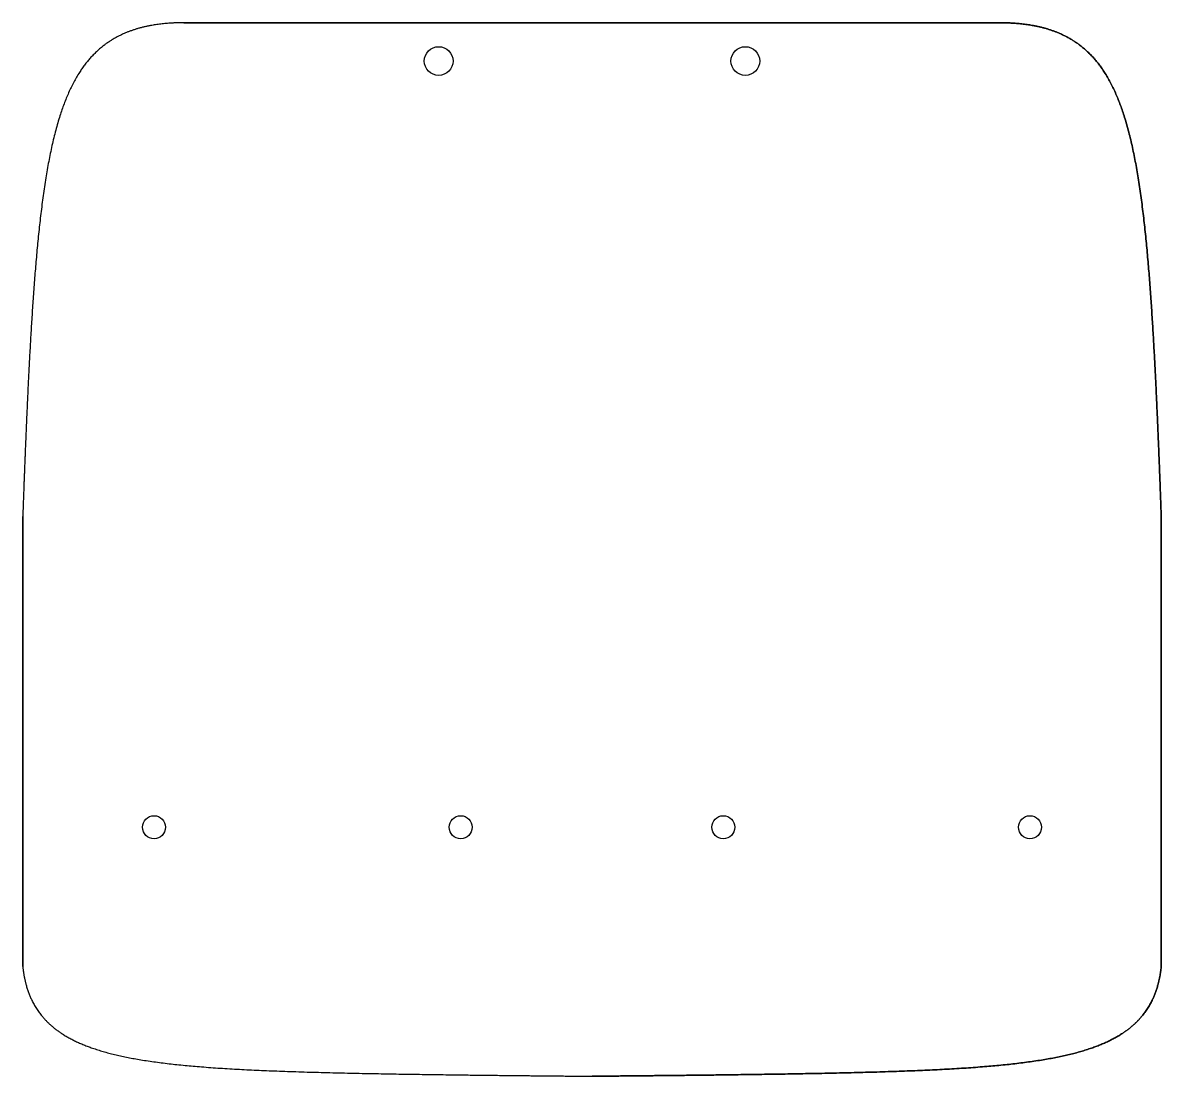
# Model space of a CAD drawing. Header units: millimetres. Extents: x -297 to 0, y 0 to 275.
import ezdxf

# ---------------------------------------------------------------- set-up
doc = ezdxf.new("R2010")
doc.units = ezdxf.units.MM
doc.layers.get('0').update_dxf_attribs({"linetype": 'CONTINUOUS'})

msp = doc.modelspace()

# ---------------------------------------------------------------- linework, layer by layer
for p, q in [((-42, 275), (-255, 275)), ((-255, 275), (-42, 275)), ((-297, 146.14), (-297, 28.64)), ((-297, 28.64), (-297, 146.14)), ((0, 28.64), (0, 146.14)), ((0, 146.14), (0, 28.64))]:
    msp.add_line(p, q)
for centre, radius in [((-188.5, 265), 3.75), ((-188.5, 265), 3.75), ((-108.5, 265), 3.75), ((-108.5, 265), 3.75), ((-262.75, 65), 3), ((-262.75, 65), 3), ((-182.75, 65), 3), ((-182.75, 65), 3), ((-114.25, 65), 3), ((-114.25, 65), 3), ((-34.25, 65), 3), ((-34.25, 65), 3)]:
    msp.add_circle(centre, radius)
for points in [[(-255, 275), (-258.14, 275), (-264, 274.59), (-271.54, 272.74), (-279.23, 267.79), (-285.63, 257.63), (-289.69, 243.88), (-292.23, 227.66), (-293.86, 210.63), (-294.97, 193.59), (-295.8, 177.03), (-296.33, 164.32), (-296.69, 155.11), (-296.9, 149.11), (-297, 146.14)], [(-255, 275), (-258.14, 275), (-264, 274.59), (-271.54, 272.74), (-279.23, 267.79), (-285.63, 257.63), (-289.69, 243.88), (-292.23, 227.66), (-293.86, 210.63), (-294.97, 193.59), (-295.8, 177.03), (-296.33, 164.32), (-296.69, 155.11), (-296.9, 149.11), (-297, 146.14)], [(0, 146.14), (-0.1, 149.11), (-0.31, 155.11), (-0.67, 164.32), (-1.2, 177.03), (-2.03, 193.59), (-3.14, 210.63), (-4.77, 227.66), (-7.31, 243.88), (-11.37, 257.63), (-17.77, 267.79), (-25.46, 272.74), (-33, 274.59), (-38.86, 275), (-42, 275)], [(-42, 275), (-38.86, 275), (-33, 274.59), (-25.46, 272.74), (-17.77, 267.79), (-11.37, 257.63), (-7.31, 243.88), (-4.77, 227.66), (-3.14, 210.63), (-2.03, 193.59), (-1.2, 177.03), (-0.67, 164.32), (-0.31, 155.11), (-0.1, 149.11), (0, 146.14)], [(-297, 28.64), (-296.76, 26.25), (-295.89, 21.81), (-293.41, 16.19), (-287.84, 10.63), (-277.51, 6.24), (-264.31, 3.64), (-248.76, 2.14), (-231.3, 1.29), (-212.34, 0.79), (-192.15, 0.46), (-175.16, 0.25), (-161.99, 0.12), (-153.03, 0.04), (-148.5, 0)], [(-297, 28.64), (-296.76, 26.25), (-295.89, 21.81), (-293.41, 16.19), (-287.84, 10.63), (-277.51, 6.24), (-264.31, 3.64), (-248.76, 2.14), (-231.3, 1.29), (-212.34, 0.79), (-192.15, 0.46), (-175.16, 0.25), (-161.99, 0.12), (-153.03, 0.04), (-148.5, 0)], [(-148.5, 0), (-143.97, 0.04), (-135.01, 0.12), (-121.84, 0.25), (-104.85, 0.46), (-84.66, 0.79), (-65.7, 1.29), (-48.24, 2.14), (-32.69, 3.64), (-19.49, 6.24), (-9.16, 10.63), (-3.59, 16.19), (-1.11, 21.81), (-0.24, 26.25), (0, 28.64)], [(0, 28.64), (-0.24, 26.25), (-1.11, 21.81), (-3.59, 16.19), (-9.16, 10.63), (-19.49, 6.24), (-32.69, 3.64), (-48.24, 2.14), (-65.7, 1.29), (-84.66, 0.79), (-104.85, 0.46), (-121.84, 0.25), (-135.01, 0.12), (-143.97, 0.04), (-148.5, 0)]]:
    msp.add_open_spline(points, degree=5)

doc.saveas('drawing.dxf')
